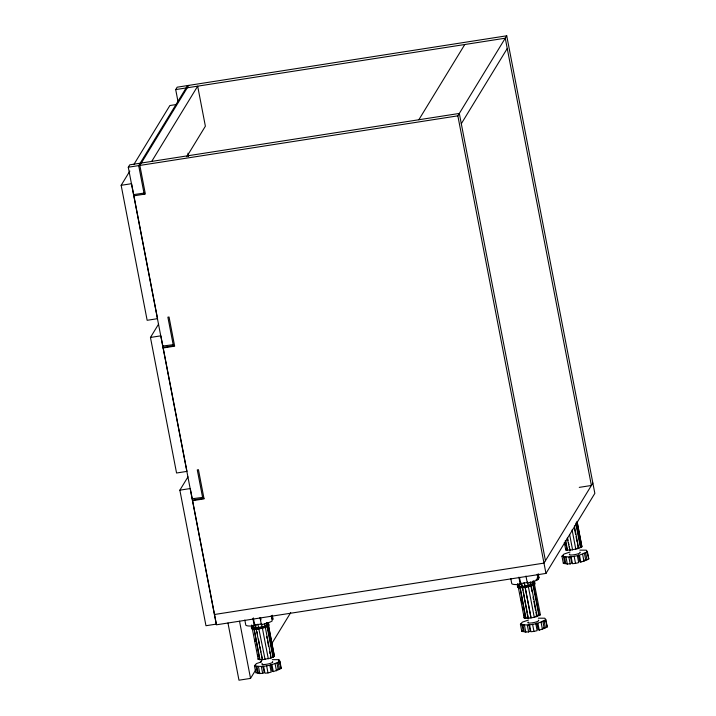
<?xml version="1.0" encoding="UTF-8"?>
<svg xmlns="http://www.w3.org/2000/svg" width="716" height="716" viewBox="0 0 716 716"><rect width="100%" height="100%" fill="white"/><g stroke="black" fill="none" stroke-linecap="round" stroke-linejoin="round"><path stroke-width="1.07" d="M244.818 620.038L245.803 625.166A14.016 2.766 -10.9 0 0 254.305 625.811L254.708 625.068L253.321 617.881M271.23 615.805L272.223 620.933A14.016 2.766 -10.9 0 1 261.385 624.674L261.779 623.931L254.708 625.068M510.785 578.564L511.77 583.692A14.016 2.766 -10.9 0 0 520.272 584.337L520.666 583.594L519.485 577.436M537.197 574.33L538.181 579.459A14.016 2.766 -10.9 0 1 527.352 583.209L527.746 582.457L520.666 583.594M178.024 101.654L175.697 89.59L177.165 87.191L506.731 35.8L594.844 493.369L545.968 573.418L216.402 624.808L128.28 167.231L129.748 164.832L459.323 113.441L545.449 560.717M121.156 185.31L131.556 183.69L157.556 318.674L147.147 320.294L121.156 185.31L129.856 171.061M133.91 164.42L169.871 105.538L176.118 104.563M187.574 85.571L138.689 165.611L144.202 194.206M188.729 85.392L139.853 165.432L145.357 194.027L133.794 195.835M151.72 161.404L197.67 86.171L205.376 126.204L186.769 156.679M133.659 194.6L143.988 193.105M150.45 337.451L160.858 335.831L186.966 471.388L176.557 473.007L150.45 337.451L158.567 324.16M162.935 346.034L173.174 344.682M179.859 490.165L190.268 488.545L216.366 624.101L205.966 625.721L179.859 490.165L187.977 476.874M418.842 119.751L464.791 44.508M192.335 498.748L202.583 497.396M545.968 573.418L457.855 115.84L506.731 35.8M461.301 123.734L507.25 48.5M227.965 623.001L238.974 680.2L250.537 678.401L255.782 669.818M260.436 662.202L261.6 660.295M271.489 644.096L290.696 612.645M592.866 483.076L543.981 563.116L214.415 614.507M259.049 672.673L255.818 672.843L254.449 665.728L256.426 663.589L261.474 661.879M255.299 665.468L255.791 664.94M565.3 556.592L563.582 557.084L564.843 563.653L563.331 563.331L561.962 556.216L563.94 554.086L569.999 552.027M562.812 555.956L563.304 555.428M563.331 563.331L564.074 562.525M523.745 624.629L522.027 625.122L523.298 631.691L521.785 631.369L520.416 624.254L522.394 622.115L528.453 620.065M521.266 623.994L521.758 623.466M521.785 631.369L522.528 630.563M252.077 626.912L252.48 626.921M255.245 624.477L255.916 627.986L265.081 626.187L267.229 625.292L268.294 624.477L267.56 623.958L268.115 623.851M270.38 655.829L270.8 657.986L272.948 657.091L267.032 626.393L268.509 625.569L267.954 625.677M272.948 657.091L274.416 656.277L267.963 622.723M518.044 585.437L518.635 586.073L518.08 586.18L519.476 586.511L522.25 586.359L521.91 584.605M530.135 582.081L530.637 584.712L534.261 583.003L533.715 583.11M577.481 544.169L578.313 548.474L581.938 546.764L577.168 522.027M531.379 588.543L530.851 585.804L534.476 584.095M535.935 612.207L536.767 616.512L540.383 614.802L533.742 580.622M257.33 673.165L256.06 666.596L257.071 666.811L258.333 673.38L262.674 673.434L264.177 672.422L262.915 665.862M563.582 557.084L564.584 557.308L565.846 563.877L570.196 563.922L571.69 562.919L570.428 556.35M522.027 625.122L523.029 625.337L524.3 631.906L528.641 631.96L530.144 630.948L528.882 624.388M254.449 665.728C262.96 667.643 272.268 665.227 279.911 661.289L278.819 659.687L272.34 659.651M270.89 664.484L272.152 671.053L273.288 671.599L278.273 669.908L277.011 663.338L278.202 662.739L279.473 669.308L277.316 669.415M279.473 669.308L281.281 668.404L279.911 661.289M561.962 556.216C570.473 558.131 579.781 555.714 587.424 551.776L586.332 550.174L579.853 550.139M584.829 559.912L586.986 559.796L585.724 553.226L584.524 553.826L585.786 560.395L580.801 562.087L579.665 561.541L578.403 554.972M586.986 559.796L588.794 558.892L587.424 551.776M520.416 624.254C528.927 626.169 538.235 623.752 545.878 619.814L544.787 618.212L538.307 618.177M543.283 627.941L545.44 627.834L544.169 621.264L542.979 621.864L544.241 628.433L539.255 630.125L538.119 629.579L536.857 623.01M545.44 627.834L547.248 626.93L545.878 619.814M252.667 627.547L252.113 627.655L255.916 627.986M251.611 625.023L258.234 659.454L262.405 659.633L261.376 654.254M264.884 627.279L256.131 629.078L262.405 659.633M564.306 542.415L565.756 549.942L569.927 550.121L569.301 546.899M567.233 538.208L569.927 550.121M521.212 583.003L522.25 586.359M530.637 584.712L524.9 586.055L524.219 582.555L531.048 617.962L528.005 618.311L522.465 587.451M517.578 583.549L524.202 617.98L528.372 618.159L527.755 614.928M569.56 550.273L578.725 548.474L574.375 525.884M262.038 659.785L271.212 657.986L264.58 623.555M527.253 586.735L525.105 587.156L531.021 617.854L534.27 617.335L537.179 616.512L530.547 582.081M570.196 563.922L568.925 557.352L571.189 557.129L572.451 563.698L575.512 563.403L578.698 562.615L577.427 556.046L579.539 555.518L580.801 562.087M262.674 673.434L261.412 666.865L263.676 666.641L264.938 673.21L267.999 672.906L271.176 672.118L269.914 665.549L272.017 665.03L273.288 671.599M528.641 631.96L527.379 625.39L529.643 625.166L530.905 631.736L533.966 631.431L537.143 630.644L535.881 624.075L537.985 623.555L539.255 630.125M565.568 549.315L566.123 549.208M565.756 549.942L566.302 549.834M581.383 546.872L581.938 546.764M533.527 582.484L534.082 582.377M258.055 658.827L258.789 659.347L258.234 659.454M273.691 655.758L274.237 655.65L268.5 625.856M273.87 656.384L274.416 656.277M524.023 617.353L524.756 617.872L524.202 617.98M539.837 614.91L540.383 614.802M536.848 578.206L539.041 577.857L538.253 573.749M535.998 579.817L538.181 579.459M175.697 89.59L505.263 38.199L591.398 485.475L579.271 487.372M128.28 167.231L457.855 115.84M162.98 347.403L174.543 345.604M163.087 347.976L174.65 346.168L169.039 317L167.884 317.179L173.388 345.783M192.389 500.117L203.953 498.318M192.497 500.69L204.06 498.891L198.448 469.714L197.285 469.893L202.798 498.497M521.883 586.511L524.926 586.162M522.098 587.603L525.105 587.156M257.876 624.182L265.081 659.436M583.567 553.343L585.724 553.226M583.63 560.512L585.786 560.395M542.012 621.381L544.169 621.264M530.851 585.804L528.327 586.52M586.852 551.329L588.794 558.892M545.297 619.358L547.248 626.93M279.33 660.832L280.869 667.804M280.189 666.802L280.6 667.402M280.896 667.849L281.281 668.404M576.989 521.4L581.75 546.138M578.072 529.661L578.483 531.809M582.609 554.184L583.979 561.299M576.103 522.841L580.873 547.588M575.906 523.915L580.461 547.588M574.581 529.115L575.619 534.494M576.031 536.642L577.069 542.021M572.093 529.93L575.816 549.297M574.143 556.287L575.512 563.403M569.614 534.467L572.603 549.933M567.645 538.289L568.057 540.437M568.477 542.594L568.889 544.742M565.658 540.446L567.519 550.13M565.291 540.598L567.153 550.282M564.879 542.755L565.291 544.903M565.989 557.084L567.358 564.199M541.063 622.222L542.433 629.337M532.695 581.195L533.196 583.817M533.411 584.918L539.318 615.617M532.453 582.072L538.915 615.617M531.585 589.617L531.997 591.765M533.035 597.144L533.447 599.301M533.868 601.449L535.523 610.059M527.468 582.027L534.27 617.335M525.965 576.022L527.352 583.209M532.597 624.316L533.966 631.431M522.635 588.364L522.993 590.19M523.405 592.338L524.443 597.717M524.855 599.874L527.343 612.78M518.894 577.15L520.272 584.337M519.342 583.737L519.843 586.359M525.974 618.159L520.058 587.46L525.607 618.311M518.975 583.889L519.476 586.511M521.257 600.035L521.669 602.183M522.68 607.114L523.119 609.719M524.157 615.089L524.568 617.246M524.443 625.122L525.812 632.237M187.941 153.179L188.576 156.464M272.286 615.223L273.073 619.331A14.016 2.766 -10.9 0 0 272.107 618.803M279.544 661.933L279.965 664.117M278.819 659.687L279.213 661.718M267.408 622.831L267.748 624.585M269.52 633.794L269.932 635.942M275.096 663.696L276.465 670.811M266.728 622.669L267.229 625.292M267.444 626.393L273.36 657.091M266.316 622.669L266.817 625.292M266.656 636.47L267.068 638.618M267.48 640.775L268.518 646.154M269.556 651.533L269.968 653.681M260.597 617.774L260.991 619.832M261.644 624.271L268.303 658.81M259.998 617.496L261.385 624.674M266.629 665.79L267.999 672.906M255.612 624.325L255.943 626.079M257.026 631.664L257.438 633.812M258.476 639.191L259.505 644.57M259.926 646.727L260.955 652.097M252.927 618.624L254.305 625.811M253.375 625.211L253.885 627.834M260.006 659.633L254.09 628.934L259.639 659.785M253.008 625.363L253.518 627.986M254.878 639.352L255.29 641.509M257.778 654.415L258.19 656.563M258.476 666.596L259.845 673.711M239.529 621.202L250.537 678.401M579.915 552.152A5.603 1.11 -10.9 0 1 574.76 554.649A5.603 1.11 -10.9 0 1 569.739 554.014M578.089 547.937A5.603 1.11 -10.9 0 1 577.069 548.331M570.357 549.557A5.603 1.11 -10.9 0 1 569.354 549.53M272.402 661.656A5.603 1.11 -10.9 0 1 267.238 664.162A5.603 1.11 -10.9 0 1 262.226 663.517M268.661 624.719A8.968 1.772 -10.9 0 1 260.937 628.532A8.968 1.772 -10.9 0 1 251.674 628.102M267.417 623.394A8.968 1.772 -10.9 0 1 266.764 625.703L265.045 626.339A8.968 1.772 -10.9 0 1 254.332 628.183A8.968 1.772 -10.9 0 1 252.193 626.419M538.074 577.329A14.016 2.766 -10.9 0 1 539.041 577.857M538.369 620.181A5.603 1.11 -10.9 0 1 533.205 622.687A5.603 1.11 -10.9 0 1 528.184 622.043M537.662 615.223A5.603 1.11 -10.9 0 1 537.277 615.581M536.544 615.966A5.603 1.11 -10.9 0 1 535.514 616.369M528.811 617.595A5.603 1.11 -10.9 0 1 527.808 617.568M534.628 583.245A8.968 1.772 -10.9 0 1 525.75 587.272A8.968 1.772 -10.9 0 1 518.366 586.046M533.384 581.92A8.968 1.772 -10.9 0 1 532.731 584.229L531.012 584.865A8.968 1.772 -10.9 0 1 520.299 586.708A8.968 1.772 -10.9 0 1 518.16 584.945"/></g></svg>
